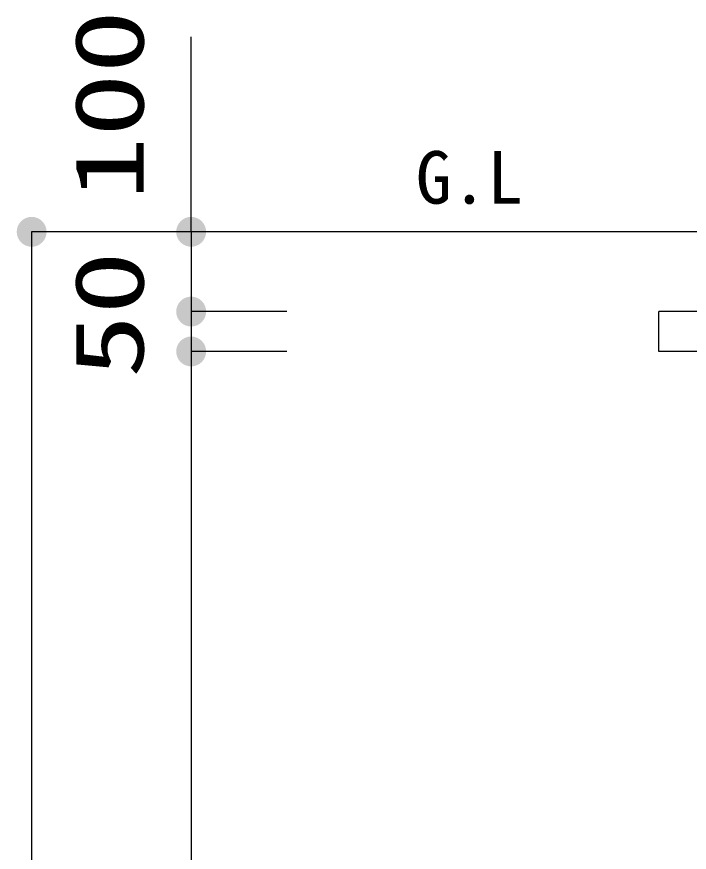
# Model space of a CAD drawing. Units: millimetres, scale not verified. Extents: x -9484 to 7834, y -6381 to 5697.
# Drawn here: x -739 to 104, y -2362 to -1315 of the extents above; entities that cross this region are included whole.
import ezdxf
from ezdxf.enums import TextEntityAlignment as Align

# ---------------------------------------------------------------- set-up
doc = ezdxf.new("R2010")
doc.units = ezdxf.units.MM
doc.header["$LTSCALE"] = 30
for name, color, linetype, lineweight in [('0-2_SEISAKU', 2, 'Continuous', 25), ('0-3_A-PIPE', 2, 'Continuous', 25), ('0-5_MOJI', 7, 'Continuous', 25)]:
    doc.layers.add(name, color=color, linetype=linetype, lineweight=lineweight)
doc.styles.add('MS Gothic', font='')
doc.styles.add('ＭＳ ゴシック', font='')
doc.styles.get('MS Gothic').set_extended_font_data('MS Gothic')
doc.styles.get('ＭＳ ゴシック').set_extended_font_data('MS Gothic')

msp = doc.modelspace()

# ---------------------------------------------------------------- linework, layer by layer
at = {"layer": '0-3_A-PIPE'}
for p, q in [((1767.69, -1584.24), (-659.8, -1584.24)), ((415.81, -1684.24), (65.81, -1684.24)), ((65.81, -1734.24), (65.81, -1684.24)), ((415.81, -1734.24), (65.81, -1734.24))]:
    msp.add_line(p, q, dxfattribs=at)
at = {"layer": '0-5_MOJI', "color": 4}
for p, q in [((-520.52, -1584.24), (-520.52, -1339.66)), ((-600.52, -1584.24), (-720.52, -1584.24)), ((-720.52, -1584.24), (-720.52, -3684.24)), ((-400.52, -1584.24), (-520.52, -1584.24)), ((-520.52, -1584.24), (-520.52, -1684.24)), ((-400.52, -1684.24), (-520.52, -1684.24)), ((-400.52, -1684.24), (-520.52, -1684.24)), ((-520.52, -1684.24), (-520.52, -1734.24)), ((-400.52, -1734.24), (-520.52, -1734.24)), ((-400.52, -1734.24), (-520.52, -1734.24)), ((-520.52, -1734.24), (-520.52, -3434.24))]:
    msp.add_line(p, q, dxfattribs=at)
at = {"layer": '0-5_MOJI'}
for points in [[(-733.77, -1570.98), (-720.52, -1584.24), (-736.11, -1573.82)], [(-730.93, -1568.65), (-720.52, -1584.24), (-733.77, -1570.98)], [(-727.69, -1566.92), (-720.52, -1584.24), (-730.93, -1568.65)], [(-724.17, -1565.85), (-720.52, -1584.24), (-727.69, -1566.92)], [(-720.52, -1565.49), (-720.52, -1584.24), (-724.17, -1565.85)], [(-716.86, -1565.85), (-720.52, -1584.24), (-720.52, -1565.49)], [(-713.34, -1566.92), (-720.52, -1584.24), (-716.86, -1565.85)], [(-710.1, -1568.65), (-720.52, -1584.24), (-713.34, -1566.92)], [(-707.26, -1570.98), (-720.52, -1584.24), (-710.1, -1568.65)], [(-704.93, -1573.82), (-720.52, -1584.24), (-707.26, -1570.98)], [(-533.77, -1570.98), (-520.52, -1584.24), (-536.11, -1573.82)], [(-530.93, -1568.65), (-520.52, -1584.24), (-533.77, -1570.98)], [(-527.69, -1566.92), (-520.52, -1584.24), (-530.93, -1568.65)], [(-524.17, -1565.85), (-520.52, -1584.24), (-527.69, -1566.92)], [(-520.52, -1565.49), (-520.52, -1584.24), (-524.17, -1565.85)], [(-516.86, -1565.85), (-520.52, -1584.24), (-520.52, -1565.49)], [(-513.34, -1566.92), (-520.52, -1584.24), (-516.86, -1565.85)], [(-510.1, -1568.65), (-520.52, -1584.24), (-513.34, -1566.92)], [(-507.26, -1570.98), (-520.52, -1584.24), (-510.1, -1568.65)], [(-504.93, -1573.82), (-520.52, -1584.24), (-507.26, -1570.98)], [(-738.91, -1580.58), (-720.52, -1584.24), (-739.27, -1584.24)], [(-737.84, -1577.06), (-720.52, -1584.24), (-738.91, -1580.58)], [(-736.11, -1573.82), (-720.52, -1584.24), (-737.84, -1577.06)], [(-703.19, -1577.06), (-720.52, -1584.24), (-704.93, -1573.82)], [(-702.13, -1580.58), (-720.52, -1584.24), (-703.19, -1577.06)], [(-701.77, -1584.24), (-720.52, -1584.24), (-702.13, -1580.58)], [(-538.91, -1580.58), (-520.52, -1584.24), (-539.27, -1584.24)], [(-537.84, -1577.06), (-520.52, -1584.24), (-538.91, -1580.58)], [(-536.11, -1573.82), (-520.52, -1584.24), (-537.84, -1577.06)], [(-503.19, -1577.06), (-520.52, -1584.24), (-504.93, -1573.82)], [(-502.13, -1580.58), (-520.52, -1584.24), (-503.19, -1577.06)], [(-501.77, -1584.24), (-520.52, -1584.24), (-502.13, -1580.58)], [(-739.27, -1584.24), (-720.52, -1584.24), (-738.91, -1587.9)], [(-738.91, -1587.9), (-720.52, -1584.24), (-737.84, -1591.41)], [(-737.84, -1591.41), (-720.52, -1584.24), (-736.11, -1594.66)], [(-736.11, -1594.66), (-720.52, -1584.24), (-733.77, -1597.5)], [(-733.77, -1597.5), (-720.52, -1584.24), (-730.93, -1599.83)], [(-730.93, -1599.83), (-720.52, -1584.24), (-727.69, -1601.56)], [(-727.69, -1601.56), (-720.52, -1584.24), (-724.17, -1602.63)], [(-724.17, -1602.63), (-720.52, -1584.24), (-720.52, -1602.99)], [(-720.52, -1602.99), (-720.52, -1584.24), (-716.86, -1602.63)], [(-716.86, -1602.63), (-720.52, -1584.24), (-713.34, -1601.56)], [(-713.34, -1601.56), (-720.52, -1584.24), (-710.1, -1599.83)], [(-710.1, -1599.83), (-720.52, -1584.24), (-707.26, -1597.5)], [(-707.26, -1597.5), (-720.52, -1584.24), (-704.93, -1594.66)], [(-704.93, -1594.66), (-720.52, -1584.24), (-703.19, -1591.41)], [(-703.19, -1591.41), (-720.52, -1584.24), (-702.13, -1587.9)], [(-702.13, -1587.9), (-720.52, -1584.24), (-701.77, -1584.24)], [(-539.27, -1584.24), (-520.52, -1584.24), (-538.91, -1587.9)], [(-538.91, -1587.9), (-520.52, -1584.24), (-537.84, -1591.41)], [(-537.84, -1591.41), (-520.52, -1584.24), (-536.11, -1594.66)], [(-536.11, -1594.66), (-520.52, -1584.24), (-533.77, -1597.5)], [(-533.77, -1597.5), (-520.52, -1584.24), (-530.93, -1599.83)], [(-530.93, -1599.83), (-520.52, -1584.24), (-527.69, -1601.56)], [(-527.69, -1601.56), (-520.52, -1584.24), (-524.17, -1602.63)], [(-524.17, -1602.63), (-520.52, -1584.24), (-520.52, -1602.99)], [(-520.52, -1602.99), (-520.52, -1584.24), (-516.86, -1602.63)], [(-516.86, -1602.63), (-520.52, -1584.24), (-513.34, -1601.56)], [(-513.34, -1601.56), (-520.52, -1584.24), (-510.1, -1599.83)], [(-510.1, -1599.83), (-520.52, -1584.24), (-507.26, -1597.5)], [(-507.26, -1597.5), (-520.52, -1584.24), (-504.93, -1594.66)], [(-504.93, -1594.66), (-520.52, -1584.24), (-503.19, -1591.41)], [(-503.19, -1591.41), (-520.52, -1584.24), (-502.13, -1587.9)], [(-502.13, -1587.9), (-520.52, -1584.24), (-501.77, -1584.24)], [(-520.52, -1665.49), (-520.52, -1684.24), (-524.17, -1665.85)], [(-520.52, -1665.49), (-520.52, -1684.24), (-524.17, -1665.85)], [(-516.86, -1665.85), (-520.52, -1684.24), (-520.52, -1665.49)], [(-516.86, -1665.85), (-520.52, -1684.24), (-520.52, -1665.49)], [(-536.11, -1673.82), (-520.52, -1684.24), (-537.84, -1677.06)], [(-536.11, -1673.82), (-520.52, -1684.24), (-537.84, -1677.06)], [(-533.77, -1670.98), (-520.52, -1684.24), (-536.11, -1673.82)], [(-533.77, -1670.98), (-520.52, -1684.24), (-536.11, -1673.82)], [(-530.93, -1668.65), (-520.52, -1684.24), (-533.77, -1670.98)], [(-530.93, -1668.65), (-520.52, -1684.24), (-533.77, -1670.98)], [(-527.69, -1666.92), (-520.52, -1684.24), (-530.93, -1668.65)], [(-527.69, -1666.92), (-520.52, -1684.24), (-530.93, -1668.65)], [(-524.17, -1665.85), (-520.52, -1684.24), (-527.69, -1666.92)], [(-524.17, -1665.85), (-520.52, -1684.24), (-527.69, -1666.92)], [(-513.34, -1666.92), (-520.52, -1684.24), (-516.86, -1665.85)], [(-513.34, -1666.92), (-520.52, -1684.24), (-516.86, -1665.85)], [(-510.1, -1668.65), (-520.52, -1684.24), (-513.34, -1666.92)], [(-510.1, -1668.65), (-520.52, -1684.24), (-513.34, -1666.92)], [(-507.26, -1670.98), (-520.52, -1684.24), (-510.1, -1668.65)], [(-507.26, -1670.98), (-520.52, -1684.24), (-510.1, -1668.65)], [(-504.93, -1673.82), (-520.52, -1684.24), (-507.26, -1670.98)], [(-504.93, -1673.82), (-520.52, -1684.24), (-507.26, -1670.98)], [(-503.19, -1677.06), (-520.52, -1684.24), (-504.93, -1673.82)], [(-503.19, -1677.06), (-520.52, -1684.24), (-504.93, -1673.82)], [(-538.91, -1680.58), (-520.52, -1684.24), (-539.27, -1684.24)], [(-538.91, -1680.58), (-520.52, -1684.24), (-539.27, -1684.24)], [(-539.27, -1684.24), (-520.52, -1684.24), (-538.91, -1687.9)], [(-539.27, -1684.24), (-520.52, -1684.24), (-538.91, -1687.9)], [(-537.84, -1677.06), (-520.52, -1684.24), (-538.91, -1680.58)], [(-537.84, -1677.06), (-520.52, -1684.24), (-538.91, -1680.58)], [(-538.91, -1687.9), (-520.52, -1684.24), (-537.84, -1691.41)], [(-538.91, -1687.9), (-520.52, -1684.24), (-537.84, -1691.41)], [(-537.84, -1691.41), (-520.52, -1684.24), (-536.11, -1694.66)], [(-537.84, -1691.41), (-520.52, -1684.24), (-536.11, -1694.66)], [(-536.11, -1694.66), (-520.52, -1684.24), (-533.77, -1697.5)], [(-536.11, -1694.66), (-520.52, -1684.24), (-533.77, -1697.5)], [(-533.77, -1697.5), (-520.52, -1684.24), (-530.93, -1699.83)], [(-533.77, -1697.5), (-520.52, -1684.24), (-530.93, -1699.83)], [(-530.93, -1699.83), (-520.52, -1684.24), (-527.69, -1701.56)], [(-530.93, -1699.83), (-520.52, -1684.24), (-527.69, -1701.56)], [(-527.69, -1701.56), (-520.52, -1684.24), (-524.17, -1702.63)], [(-527.69, -1701.56), (-520.52, -1684.24), (-524.17, -1702.63)], [(-524.17, -1702.63), (-520.52, -1684.24), (-520.52, -1702.99)], [(-524.17, -1702.63), (-520.52, -1684.24), (-520.52, -1702.99)], [(-502.13, -1680.58), (-520.52, -1684.24), (-503.19, -1677.06)], [(-502.13, -1680.58), (-520.52, -1684.24), (-503.19, -1677.06)], [(-501.77, -1684.24), (-520.52, -1684.24), (-502.13, -1680.58)], [(-501.77, -1684.24), (-520.52, -1684.24), (-502.13, -1680.58)], [(-520.52, -1702.99), (-520.52, -1684.24), (-516.86, -1702.63)], [(-516.86, -1702.63), (-520.52, -1684.24), (-513.34, -1701.56)], [(-513.34, -1701.56), (-520.52, -1684.24), (-510.1, -1699.83)], [(-510.1, -1699.83), (-520.52, -1684.24), (-507.26, -1697.5)], [(-507.26, -1697.5), (-520.52, -1684.24), (-504.93, -1694.66)], [(-504.93, -1694.66), (-520.52, -1684.24), (-503.19, -1691.41)], [(-503.19, -1691.41), (-520.52, -1684.24), (-502.13, -1687.9)], [(-502.13, -1687.9), (-520.52, -1684.24), (-501.77, -1684.24)], [(-520.52, -1702.99), (-520.52, -1684.24), (-516.86, -1702.63)], [(-516.86, -1702.63), (-520.52, -1684.24), (-513.34, -1701.56)], [(-513.34, -1701.56), (-520.52, -1684.24), (-510.1, -1699.83)], [(-510.1, -1699.83), (-520.52, -1684.24), (-507.26, -1697.5)], [(-507.26, -1697.5), (-520.52, -1684.24), (-504.93, -1694.66)], [(-504.93, -1694.66), (-520.52, -1684.24), (-503.19, -1691.41)], [(-503.19, -1691.41), (-520.52, -1684.24), (-502.13, -1687.9)], [(-502.13, -1687.9), (-520.52, -1684.24), (-501.77, -1684.24)], [(-527.69, -1716.92), (-520.52, -1734.24), (-530.93, -1718.65)], [(-527.69, -1716.92), (-520.52, -1734.24), (-530.93, -1718.65)], [(-524.17, -1715.85), (-520.52, -1734.24), (-527.69, -1716.92)], [(-524.17, -1715.85), (-520.52, -1734.24), (-527.69, -1716.92)], [(-520.52, -1715.49), (-520.52, -1734.24), (-524.17, -1715.85)], [(-520.52, -1715.49), (-520.52, -1734.24), (-524.17, -1715.85)], [(-516.86, -1715.85), (-520.52, -1734.24), (-520.52, -1715.49)], [(-516.86, -1715.85), (-520.52, -1734.24), (-520.52, -1715.49)], [(-513.34, -1716.92), (-520.52, -1734.24), (-516.86, -1715.85)], [(-513.34, -1716.92), (-520.52, -1734.24), (-516.86, -1715.85)], [(-510.1, -1718.65), (-520.52, -1734.24), (-513.34, -1716.92)], [(-510.1, -1718.65), (-520.52, -1734.24), (-513.34, -1716.92)], [(-537.84, -1727.06), (-520.52, -1734.24), (-538.91, -1730.58)], [(-537.84, -1727.06), (-520.52, -1734.24), (-538.91, -1730.58)], [(-536.11, -1723.82), (-520.52, -1734.24), (-537.84, -1727.06)], [(-536.11, -1723.82), (-520.52, -1734.24), (-537.84, -1727.06)], [(-533.77, -1720.98), (-520.52, -1734.24), (-536.11, -1723.82)], [(-533.77, -1720.98), (-520.52, -1734.24), (-536.11, -1723.82)], [(-530.93, -1718.65), (-520.52, -1734.24), (-533.77, -1720.98)], [(-530.93, -1718.65), (-520.52, -1734.24), (-533.77, -1720.98)], [(-507.26, -1720.98), (-520.52, -1734.24), (-510.1, -1718.65)], [(-507.26, -1720.98), (-520.52, -1734.24), (-510.1, -1718.65)], [(-504.93, -1723.82), (-520.52, -1734.24), (-507.26, -1720.98)], [(-504.93, -1723.82), (-520.52, -1734.24), (-507.26, -1720.98)], [(-503.19, -1727.06), (-520.52, -1734.24), (-504.93, -1723.82)], [(-503.19, -1727.06), (-520.52, -1734.24), (-504.93, -1723.82)], [(-502.13, -1730.58), (-520.52, -1734.24), (-503.19, -1727.06)], [(-502.13, -1730.58), (-520.52, -1734.24), (-503.19, -1727.06)], [(-538.91, -1730.58), (-520.52, -1734.24), (-539.27, -1734.24)], [(-538.91, -1730.58), (-520.52, -1734.24), (-539.27, -1734.24)], [(-539.27, -1734.24), (-520.52, -1734.24), (-538.91, -1737.9)], [(-539.27, -1734.24), (-520.52, -1734.24), (-538.91, -1737.9)], [(-538.91, -1737.9), (-520.52, -1734.24), (-537.84, -1741.41)], [(-538.91, -1737.9), (-520.52, -1734.24), (-537.84, -1741.41)], [(-537.84, -1741.41), (-520.52, -1734.24), (-536.11, -1744.66)], [(-537.84, -1741.41), (-520.52, -1734.24), (-536.11, -1744.66)], [(-536.11, -1744.66), (-520.52, -1734.24), (-533.77, -1747.5)], [(-536.11, -1744.66), (-520.52, -1734.24), (-533.77, -1747.5)], [(-533.77, -1747.5), (-520.52, -1734.24), (-530.93, -1749.83)], [(-533.77, -1747.5), (-520.52, -1734.24), (-530.93, -1749.83)], [(-530.93, -1749.83), (-520.52, -1734.24), (-527.69, -1751.56)], [(-530.93, -1749.83), (-520.52, -1734.24), (-527.69, -1751.56)], [(-527.69, -1751.56), (-520.52, -1734.24), (-524.17, -1752.63)], [(-527.69, -1751.56), (-520.52, -1734.24), (-524.17, -1752.63)], [(-524.17, -1752.63), (-520.52, -1734.24), (-520.52, -1752.99)], [(-524.17, -1752.63), (-520.52, -1734.24), (-520.52, -1752.99)], [(-501.77, -1734.24), (-520.52, -1734.24), (-502.13, -1730.58)], [(-501.77, -1734.24), (-520.52, -1734.24), (-502.13, -1730.58)], [(-520.52, -1752.99), (-520.52, -1734.24), (-516.86, -1752.63)], [(-516.86, -1752.63), (-520.52, -1734.24), (-513.34, -1751.56)], [(-513.34, -1751.56), (-520.52, -1734.24), (-510.1, -1749.83)], [(-510.1, -1749.83), (-520.52, -1734.24), (-507.26, -1747.5)], [(-507.26, -1747.5), (-520.52, -1734.24), (-504.93, -1744.66)], [(-504.93, -1744.66), (-520.52, -1734.24), (-503.19, -1741.41)], [(-503.19, -1741.41), (-520.52, -1734.24), (-502.13, -1737.9)], [(-502.13, -1737.9), (-520.52, -1734.24), (-501.77, -1734.24)], [(-520.52, -1752.99), (-520.52, -1734.24), (-516.86, -1752.63)], [(-516.86, -1752.63), (-520.52, -1734.24), (-513.34, -1751.56)], [(-513.34, -1751.56), (-520.52, -1734.24), (-510.1, -1749.83)], [(-510.1, -1749.83), (-520.52, -1734.24), (-507.26, -1747.5)], [(-507.26, -1747.5), (-520.52, -1734.24), (-504.93, -1744.66)], [(-504.93, -1744.66), (-520.52, -1734.24), (-503.19, -1741.41)], [(-503.19, -1741.41), (-520.52, -1734.24), (-502.13, -1737.9)], [(-502.13, -1737.9), (-520.52, -1734.24), (-501.77, -1734.24)]]:
    msp.add_solid(points, dxfattribs=at)

# ---------------------------------------------------------------- texts
at = {"layer": '0-2_SEISAKU', "color": 4, "style": 'MS Gothic'}
msp.add_text('G.L', height=65.98, dxfattribs=at).set_placement((-238.93, -1568.72), align=Align.BOTTOM_LEFT)
at = {"layer": '0-5_MOJI', "color": 3, "style": 'ＭＳ ゴシック', "width": 1.35}
for s, p in [('100', (-554.27, -1544.68)), ('50', (-554.27, -1767.52))]:
    msp.add_text(s, height=86.59, rotation=90, dxfattribs=at).set_placement(p, align=Align.BOTTOM_LEFT)

doc.saveas('drawing.dxf')
